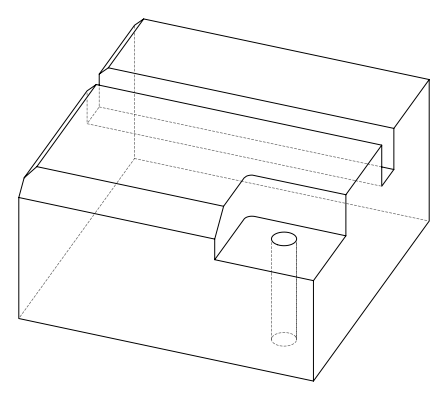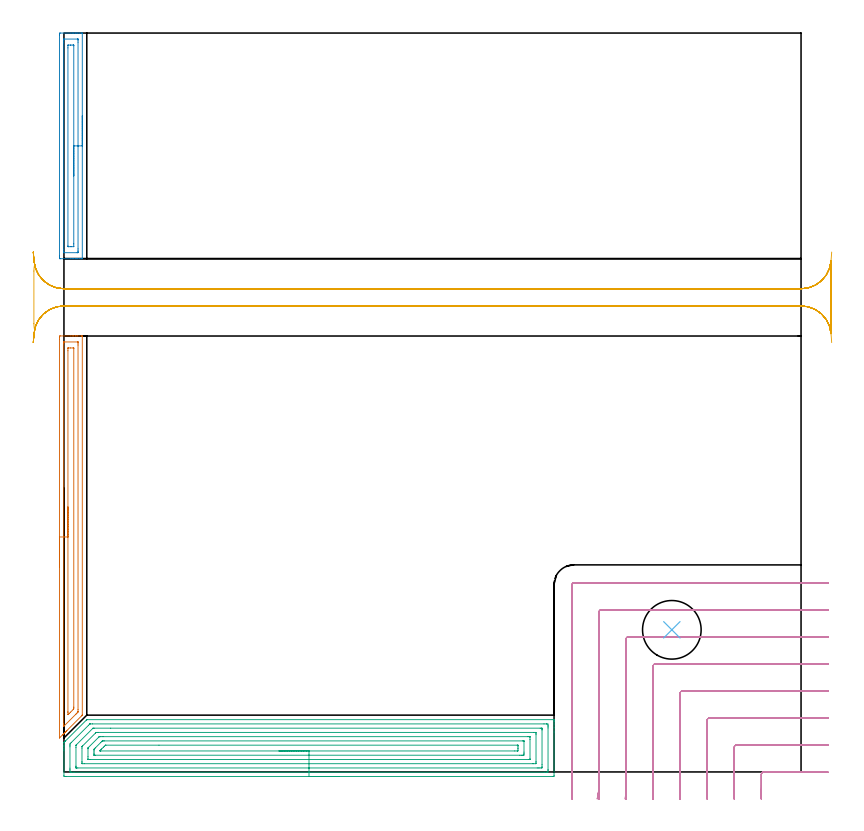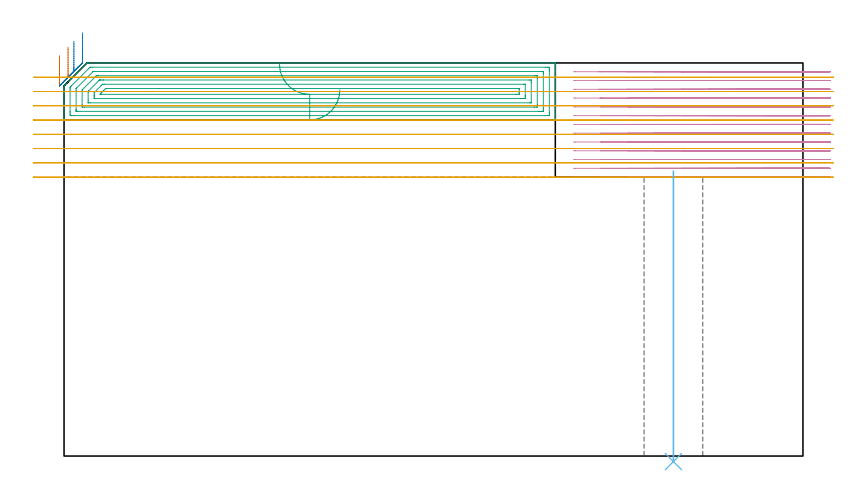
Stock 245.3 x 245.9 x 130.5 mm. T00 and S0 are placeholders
(PLAN: 6 operations, 3 tool changes, 46.6 min)
(1 AREA_MILL | FG_CHAMFER_SURFACE | UGT0205_001 | 3.34 min | 4140 mm3)
(2 AREA_MILL_1 | FG_CHAMFER_SURFACE_1 | UGT0205_001 | 2.01 min | 2308 mm3)
(3 AREA_MILL_2 | FG_CHAMFER_SURFACE_2 | UGT0205_001 | 9.37 min | 30236 mm3)
(4 MILL_CORNER_NOTCH_RECTANGULAR | CORNER_NOTCH_RECTANGULAR | NXT0201_011 | Follow Part, ap 3, ae 75% | 22.1 min | 212911 mm3)
(5 MILL_RECTANGULAR_SLOT | SLOT_RECTANGULAR | UGT0201_094 | Follow Part, ap 5, ae 75% | 9.43 min | 238709 mm3)
(6 INDEXABLE_INSERT_DRILL_THROUGH_HOLE_FROM_SOLID | STEP1HOLE | NXT0302_010 | 0.39 min | 27612 mm3)
(TOOL UGT0205_001 | Chamfer Mill 20 x 3 x 45 deg. | D20 FL50 Z2)
(TOOL NXT0201_011 | ENDMILL 12mm [2P460-1200-NA 1630] | D12 FL38 Z6)
(TOOL UGT0201_094 | End mill 20 mm | D20 FL38 Z4)
(TOOL NXT0302_010 | Index. Insert Drill 19.5mm [880-D1950L25-05] | D19.5 PA176 FL98 Z2)
(OP 1 AREA_MILL)
G17 G21 G94 G90
T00 M6
G54
G17 G0 G90 X-1.5 Y68.2 S1061 M3
G43 Z140.5 H0
Z132.9
G94 G1 Y68.238 Z132.028 F250.
Y68.352 Z131.163
Y68.541 Z130.312
Y68.803 Z129.48
Y69.137 Z128.674
Y69.54 Z127.9
Y70.008 Z127.164
Y70.54 Z126.472
Y71.129 Z125.829
Y71.772 Z125.24
Y72.464 Z124.708
Y73.2 Z124.24
Y73.974 Z123.837
Y74.78 Z123.503
Y75.612 Z123.241
Y76.464 Z123.052
Y77.328 Z122.938
Y78.2 Z122.9
Y143.955
X-1.499 Y144.525 Z122.901
X-1.497 Y144.842 Z122.902
X-1.493 Y145.09 Z122.904
X-1.186 Y145.1 Z123.21
X2.3 Z126.694
X2.918 Z127.315
X3.172 Z127.568
X3.789 Z128.186
X4.043 Z128.439
X4.551 Z128.95
X5.918 Z130.316
X6.011 Y145.096 Z130.403
X6.097 Y145.09 Z130.489
X6.1 Y144.97 Z130.5
Y18.997
X6.096 Y18.905 Z130.489
X6.058 Y18.86 Z130.454
X5.868 Y18.668 Z130.268
X0.993 Y13.791 Z125.389
X0.856 Y13.655 Z125.254
X0.696 Y13.495 Z125.094
X0.557 Y13.355 Z124.952
X0.411 Y13.21 Z124.809
X0.269 Y13.068 Z124.667
X0.121 Y12.919 Z124.516
X-0.034 Y12.765 Z124.364
X-0.158 Y12.641 Z124.24
X-0.315 Y12.483 Z124.08
X-0.479 Y12.32 Z123.919
X-1.404 Y11.395 Z122.994
X-1.492 Y11.31 Z122.906
X-1.495 Y11.337 Z122.904
X-1.5 Y11.43 Z122.9
Y78.2
X-0.086 Z124.314
Y142.51
X-0.084 Y142.745 Z124.316
X-0.08 Y143.072 Z124.32
Y143.085
X-0.061 Y143.09 Z124.339
X0. Y143.095 Z124.4
X0.093 Y143.099 Z124.493
X4.568 Z128.968
X4.655 Y143.095 Z129.055
X4.671 Y143.091 Z129.071
X4.679 Y143.086 Z129.079
X4.681 Y143.069 Z129.081
X4.684 Y142.98 Z129.084
X4.685 Y142.745 Z129.085
X4.686 Y142.088 Z129.086
X4.685 Y20.778 Z129.085
X4.684 Y20.124 Z129.084
X4.681 Y20.005 Z129.081
X4.679 Y19.951 Z129.079
X4.627 Y19.887 Z129.027
X4.336 Y19.589 Z128.736
X4.043 Y19.293 Z128.443
X3.897 Y19.146 Z128.297
X0.186 Y15.436 Z124.586
X-0.047 Y15.208 Z124.353
X-0.071 Y15.187 Z124.329
X-0.079 Y15.184 Z124.321
X-0.081 Y15.197 Z124.319
X-0.084 Y15.436 Z124.316
X-0.086 Y15.768 Z124.315
Y16.092 Z124.314
Y78.2
X1.328 Z125.728
Y140.176
X1.331 Y140.964 Z125.731
X1.333 Y141.062 Z125.733
X1.335 Y141.09 Z125.735
X1.362 Y141.093 Z125.762
X1.428 Y141.096 Z125.828
X2.167 Y141.1 Z126.567
X3.039 Z127.439
X3.172 Y141.099 Z127.572
X3.216 Y141.096 Z127.616
X3.25 Y141.091 Z127.65
X3.265 Y141.087 Z127.665
X3.266 Y141.065 Z127.666
X3.27 Y140.964 Z127.67
X3.271 Y140.862 Z127.671
Y21.566
X3.269 Y21.464 Z127.669
X3.264 Y21.26 Z127.664
X3.252 Y20.963 Z127.652
X3.172 Y20.874 Z127.572
X3.125 Y20.825 Z127.525
X3.078 Y20.778 Z127.478
X2.188 Y19.887 Z126.588
X1.803 Y19.505 Z126.203
X1.428 Y19.136 Z125.828
X1.358 Y19.069 Z125.758
X1.335 Y19.087 Z125.735
X1.333 Y19.095 Z125.733
X1.329 Y19.887 Z125.729
X1.328 Y19.989 Z125.728
Y78.2
Y79.072 Z125.766
Y79.936 Z125.88
Y80.788 Z126.069
Y81.62 Z126.331
Y82.426 Z126.665
Y83.2 Z127.068
Y83.936 Z127.537
Y84.628 Z128.068
Y85.271 Z128.657
Y85.86 Z129.301
Y86.392 Z129.993
Y86.86 Z130.728
Y87.263 Z131.502
Y87.597 Z132.308
Y87.859 Z133.14
Y88.048 Z133.992
Y88.162 Z134.857
Y88.2 Z135.728
G0 Z140.5
M5
M2
(OP 2 AREA_MILL_1)
G17 G21 G94 G90
T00 M6
G54
G17 G0 G90 X6.1 Y218.35 S1061 M3
G43 Z140.5 H0
G94 G1 Y218.312 Z139.628 F250.
Y218.198 Z138.763
Y218.009 Z137.912
Y217.747 Z137.08
Y217.413 Z136.274
Y217.01 Z135.5
Y216.542 Z134.764
Y216.01 Z134.072
Y215.421 Z133.429
Y214.778 Z132.839
Y214.086 Z132.308
Y213.35 Z131.84
Y212.576 Z131.437
Y211.77 Z131.103
Y210.938 Z130.841
Y210.087 Z130.652
Y209.222 Z130.538
Y208.35 Z130.5
Y170.937
X6.097 Y170.81 Z130.488
X6.005 Y170.802 Z130.397
X5.907 Y170.8 Z130.306
X5.251 Z129.65
X4.579 Z128.978
X4.043 Z128.439
X3.776 Z128.172
X3.172 Z127.568
X2.904 Z127.301
X2.3 Z126.694
X-1.098 Z123.299
X-1.186 Y170.801 Z123.21
X-1.493 Y170.81 Z122.904
X-1.498 Y171.064 Z122.901
X-1.5 Y171.382 Z122.9
Y171.703
Y245.318
X-1.498 Y245.636
X-1.493 Y245.89 Z122.904
X-1.186 Y245.9 Z123.21
X2.3 Z126.694
X2.904 Z127.301
X3.172 Z127.568
X3.776 Z128.172
X4.043 Z128.439
X4.579 Z128.978
X5.251 Z129.65
X5.907 Z130.306
X6.005 Y245.898 Z130.397
X6.097 Y245.89 Z130.488
X6.1 Y245.763 Z130.5
Y208.35
X4.686 Z129.086
Y174.055
X4.685 Y173.399 Z129.085
X4.683 Y173.164 Z129.083
X4.679 Y172.838 Z129.079
X4.671 Y172.81 Z129.071
X4.612 Y172.806 Z129.012
X4.518 Y172.802 Z128.918
X4.399 Y172.8 Z128.799
X0.04 Y172.801 Z124.44
X-0.054 Y172.806 Z124.346
X-0.071 Y172.809 Z124.329
X-0.079 Y172.815 Z124.321
X-0.081 Y172.834 Z124.319
X-0.084 Y172.928 Z124.316
X-0.085 Y173.164 Z124.315
X-0.086 Y173.82 Z124.314
Y242.645
X-0.085 Y243.301 Z124.315
X-0.083 Y243.536 Z124.317
X-0.079 Y243.863 Z124.321
X-0.071 Y243.89 Z124.329
X-0.012 Y243.894 Z124.388
X0.082 Y243.898 Z124.482
X0.201 Y243.9 Z124.601
X4.56 Y243.899 Z128.96
X4.654 Y243.894 Z129.054
X4.671 Y243.891 Z129.071
X4.679 Y243.885 Z129.079
X4.681 Y243.866 Z129.081
X4.684 Y243.772 Z129.084
X4.685 Y243.536 Z129.085
X4.686 Y242.88 Z129.086
Y208.35
X3.271 Z127.671
Y175.734
X3.269 Y174.945 Z127.669
X3.267 Y174.848 Z127.667
X3.265 Y174.817 Z127.665
X3.242 Y174.81 Z127.642
X3.172 Y174.808 Z127.572
X2.442 Y174.8 Z126.842
X2.3 Z126.7
X1.57 Z125.97
X1.428 Y174.802 Z125.828
X1.381 Y174.805 Z125.781
X1.346 Y174.81 Z125.746
X1.335 Y174.82 Z125.735
X1.333 Y174.844 Z125.733
X1.33 Y174.945 Z125.73
X1.329 Y175.047 Z125.729
X1.328 Y240.966 Z125.728
X1.331 Y241.755 Z125.731
X1.333 Y241.853 Z125.733
X1.335 Y241.883 Z125.735
X1.358 Y241.89 Z125.758
X1.428 Y241.893 Z125.828
X2.158 Y241.9 Z126.558
X2.3 Z126.7
X3.03 Z127.43
X3.172 Y241.898 Z127.572
X3.219 Y241.895 Z127.619
X3.254 Y241.89 Z127.654
X3.265 Y241.88 Z127.665
X3.267 Y241.856 Z127.667
X3.27 Y241.755 Z127.67
X3.271 Y241.653 Z127.671
Y208.35
Y207.478 Z127.71
Y206.614 Z127.823
Y205.762 Z128.012
Y204.93 Z128.275
Y204.124 Z128.608
Y203.35 Z129.011
Y202.614 Z129.48
Y201.922 Z130.011
Y201.279 Z130.6
Y200.69 Z131.244
Y200.159 Z131.936
Y199.69 Z132.671
Y199.287 Z133.445
Y198.953 Z134.251
Y198.691 Z135.083
Y198.502 Z135.935
Y198.388 Z136.8
Y198.35 Z137.671
G0 Z140.5
M5
M2
(OP 3 AREA_MILL_2)
G17 G21 G94 G90
T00 M6
G54
G17 G0 G90 X91.55 Y-1.5 S1061 M3
G43 Z140.5 H0
Z121.6
G94 G1 X91.512 Z120.728 F250.
X91.398 Z119.864
X91.209 Z119.012
X90.947 Z118.18
X90.613 Z117.374
X90.21 Z116.6
X89.741 Z115.864
X89.21 Z115.172
X88.621 Z114.529
X87.978 Z113.94
X87.286 Z113.408
X86.55 Z112.94
X85.776 Z112.537
X84.97 Z112.203
X84.138 Z111.941
X83.286 Z111.752
X82.422 Z111.638
X81.55 Z111.6
X0.629
X0.295 Y-1.498 Z111.601
X0.01 Y-1.492 Z111.606
X0. Y-1.205 Z111.893
Y7.061 Z120.155
Y7.588 Z120.685
Y7.95 Z121.046
Y8.477 Z121.573
Y8.839 Z121.933
X0.001 Y9.728 Z122.826
X0.004 Y9.793 Z122.891
X0.033 Y9.833 Z122.933
X0.119 Y9.919 Z123.018
X0.223 Y10.025 Z123.121
X0.331 Y10.132 Z123.231
X0.413 Y10.214 Z123.313
X0.519 Y10.321 Z123.417
X7.483 Y17.286 Z130.381
X7.537 Y17.337 Z130.433
X7.606 Y17.399 Z130.485
X7.782 Y17.4 Z130.5
X162.918
X163.044 Y17.396 Z130.49
X163.099 Y17.355 Z130.446
X163.1 Y17.354 Z130.445
Y16.945 Z130.044
Y16.677 Z129.776
Y15.952 Z129.047
Y14.701 Z127.798
Y13.285 Z126.38
X163.099 Y-1.206 Z111.892
X163.09 Y-1.492 Z111.606
X162.804 Y-1.499 Z111.599
X81.55 Y-1.5 Z111.6
Y-0.086 Z113.014
X3.346
X2.45 Y-0.084 Z113.016
X2.418 Y-0.083 Z113.017
X2.01 Y-0.052 Z113.048
X2.003 Y0.36 Z113.46
X2.001 Y0.837 Z113.937
X2. Y1.252 Z114.352
Y8.365 Z121.465
X2.004 Y8.839 Z121.939
X2.009 Y9.245 Z122.345
X2.022 Y9.361 Z122.461
X2.391 Y9.741 Z122.841
X8.194 Y15.543 Z128.643
X8.607 Y15.952 Z129.052
X8.635 Y15.973 Z129.073
X8.649 Y15.98 Z129.08
X8.677 Y15.981 Z129.081
X9.537 Y15.986 Z129.086
X159.754
X160.65 Y15.984 Z129.084
X160.682 Y15.983 Z129.083
X161.09 Y15.952 Z129.052
X161.097 Y15.476 Z128.576
X161.099 Y15.063 Z128.163
X161.1 Y14.648 Z127.748
X161.099 Y0.837 Z113.937
X161.098 Y0.424 Z113.524
X161.09 Y-0.052 Z113.048
X160.713 Y-0.083 Z113.017
X160.682 Y-0.084 Z113.016
X159.822 Y-0.086 Z113.014
X81.55
Y1.328 Z114.428
X4.606 Y1.329 Z114.429
X4.206 Y1.33 Z114.43
X4.073 Y1.333 Z114.433
X4.027 Y1.335 Z114.435
X4.01 Y1.34 Z114.44
X4.007 Y1.385 Z114.485
X4.003 Y1.521 Z114.621
X4.001 Y1.726 Z114.826
X4. Y1.931 Z115.031
X4.001 Y8.154 Z121.254
X4.009 Y8.839 Z121.939
X4.01 Y8.889 Z121.989
X4.036 Y8.925 Z122.025
X4.075 Y8.969 Z122.069
X4.206 Y9.106 Z122.206
X9.571 Y14.47 Z127.57
X9.642 Y14.535 Z127.635
X9.67 Y14.559 Z127.659
X9.696 Y14.565 Z127.665
X9.818 Y14.568 Z127.668
X10.066 Y14.571 Z127.671
X15.554 Y14.572 Z127.672
X158.494 Y14.571 Z127.671
X158.894 Y14.57 Z127.67
X159.027 Y14.567 Z127.667
X159.073 Y14.565 Z127.665
X159.09 Y14.56 Z127.66
X159.093 Y14.515 Z127.615
X159.097 Y14.378 Z127.478
X159.099 Y14.174 Z127.274
X159.1 Y13.969 Z127.069
Y2.411 Z115.511
X159.098 Y1.726 Z114.826
X159.095 Y1.526 Z114.626
X159.084 Y1.336 Z114.436
X158.894 Y1.333 Z114.433
X158.399 Y1.33 Z114.43
X158. Y1.329 Z114.429
X157.506 Y1.328 Z114.428
X81.55
Y2.743 Z115.843
X6.76
X6.092 Y2.748 Z115.848
X6.019 Y2.749 Z115.849
X6.01 Y2.842 Z115.942
X6.005 Y3.061 Z116.161
X6. Y3.499 Z116.599
Y7.944 Z121.044
X6.008 Y8.391 Z121.491
X6.01 Y8.445 Z121.545
X6.038 Y8.48 Z121.58
X6.095 Y8.543 Z121.643
X6.192 Y8.643 Z121.743
X10.465 Y12.915 Z126.015
X10.654 Y13.097 Z126.197
X10.702 Y13.142 Z126.242
X10.785 Y13.15 Z126.25
X10.976 Y13.154 Z126.254
X11.359 Y13.157 Z126.257
X11.487
X156.34
X157.008 Y13.152 Z126.252
X157.081 Y13.151 Z126.251
X157.09 Y13.058 Z126.158
X157.095 Y12.839 Z125.939
X157.1 Y12.401 Z125.501
Y3.51 Z116.61
X157.095 Y3.063 Z116.163
X157.09 Y2.842 Z115.942
X157.078 Y2.749 Z115.849
X156.973 Y2.747 Z115.847
X156.212 Y2.743 Z115.843
X156.083
X81.55
Y4.157 Z117.257
X8.677
X8.017 Y4.16 Z117.26
X8.014 Y4.162 Z117.262
X8.005 Y4.172 Z117.272
X8.002 Y4.394 Z117.494
X8. Y5.066 Z118.166
X8.002 Y7.732 Z120.832
X8.008 Y7.95 Z121.05
X8.01 Y7.99 Z121.09
X8.037 Y8.027 Z121.127
X8.097 Y8.093 Z121.193
X8.191 Y8.191 Z121.291
X11.505 Y11.506 Z124.606
X11.656 Y11.654 Z124.754
X11.713 Y11.707 Z124.807
X11.737 Y11.727 Z124.827
X11.779 Y11.736 Z124.836
X12.018 Y11.74 Z124.84
X12.253 Y11.742 Z124.842
X12.909 Y11.743 Z124.843
X13.147
X154.423
X155.083 Y11.74 Z124.84
X155.086 Y11.738 Z124.838
X155.095 Y11.727 Z124.827
X155.098 Y11.506 Z124.606
X155.1 Y10.834 Z123.934
X155.099 Y4.394 Z117.494
X155.097 Y4.225 Z117.325
X155.094 Y4.184 Z117.284
X155.091 Y4.168 Z117.268
X155.057 Y4.164 Z117.264
X154.899 Y4.16 Z117.26
X154.661 Y4.158 Z117.258
X81.55 Y4.157 Z117.257
Y5.571 Z118.671
X10.465
X10.174 Y5.572 Z118.672
X10.072 Y5.575 Z118.675
X10.022 Y5.578 Z118.678
X10.009 Y5.582 Z118.682
X10.008 Y5.595 Z118.695
X10.002 Y5.743 Z118.843
X10. Y6.172 Z119.272
Y6.634 Z119.734
X10.003 Y7.061 Z120.161
X10.008 Y7.515 Z120.615
X10.022 Y7.563 Z120.663
X10.05 Y7.594 Z120.694
X10.125 Y7.674 Z120.774
X10.397 Y7.95 Z121.05
X12.253 Y9.806 Z122.906
X12.662 Y10.211 Z123.311
X12.734 Y10.279 Z123.379
X12.777 Y10.318 Z123.418
X12.846 Y10.322 Z123.422
X13.147 Y10.326 Z123.426
X13.438 Y10.328 Z123.428
X152.635 Y10.329 Z123.429
X152.926 Y10.328 Z123.428
X153.028 Y10.325 Z123.425
X153.078 Y10.322 Z123.422
X153.091 Y10.318 Z123.418
X153.092 Y10.305 Z123.405
X153.098 Y10.157 Z123.257
X153.1 Y6.599 Z119.699
X153.097 Y6.172 Z119.272
X153.091 Y5.719 Z118.819
X153.079 Y5.578 Z118.678
X152.937 Y5.576 Z118.676
X152.635 Y5.573 Z118.673
X152.345 Y5.571 Z118.671
X151.741
X81.55
Y6.985 Z120.085
X12.253 Y6.986 Z120.086
X12.177 Y6.987 Z120.087
X12.027 Y6.992 Z120.092
X12.009 Y6.996 Z120.096
X12.006 Y7.004 Z120.104
X12.005 Y7.025 Z120.125
X12.01 Y7.061 Z120.161
X12.026 Y7.117 Z120.217
X12.06 Y7.157 Z120.257
X12.107 Y7.207 Z120.307
X12.253 Y7.356 Z120.456
X12.551 Y7.654 Z120.754
X13.147 Y8.25 Z121.35
X13.444 Y8.545 Z121.645
X13.744 Y8.839 Z121.939
X13.803 Y8.894 Z121.994
X13.842 Y8.908 Z122.008
X13.89 Y8.911 Z122.011
X13.966 Y8.914 Z122.014
X31.625 Y8.915 Z122.015
X150.847 Y8.914 Z122.014
X150.923 Y8.913 Z122.013
X151.073 Y8.908 Z122.008
X151.092 Y8.904 Z122.004
X151.094 Y8.896 Z121.996
X151.098 Y8.875 Z121.975
X151.099 Y8.839 Z121.939
X151.1 Y8.587 Z121.687
Y7.95 Z121.05
X151.099 Y7.699 Z120.799
X151.092 Y7.061 Z120.161
X151.09 Y7.004 Z120.104
X150.997 Y6.992 Z120.092
X150.92 Y6.988 Z120.088
X150.847 Y6.987 Z120.087
X150.029 Y6.985 Z120.085
X81.55
X80.678 Z120.123
X79.813 Z120.237
X78.962 Z120.426
X78.13 Z120.688
X77.324 Z121.022
X76.55 Z121.425
X75.814 Z121.894
X75.122 Z122.425
X74.479 Z123.014
X73.89 Z123.657
X73.358 Z124.35
X72.89 Z125.085
X72.487 Z125.859
X72.153 Z126.665
X71.891 Z127.497
X71.702 Z128.349
X71.588 Z129.214
X71.55 Z130.085
G0 Z140.5
M5
M2
(OP 4 MILL_CORNER_NOTCH_RECTANGULAR)
G17 G21 G94 G90
T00 M6
G54
G17 G0 G90 X254.299 Y-0.1 S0 M3
G43 Z140.5 H1
Z127.585
G94 G1 X251.299 F250.
X232.695 F500.
G3 X232.1 Y-0.695 R0.6
G1 Y-4.473
G2 X232.081 Y-6. R63.
G1 X232.009 Y-8.999 F250.
G0 Z140.5
X254.3 Y8.9
Z127.585
G1 X251.3
X223.696 F500.
G3 X223.1 Y8.304 R0.6
G1 Y-4.473
G2 X223.078 Y-6. R54.
G1 X222.994 Y-8.999 F250.
G0 Z140.5
X254.3 Y17.9
Z127.585
G1 X251.3
X214.696 F500.
G3 X214.1 Y17.304 R0.6
G1 Y-4.473
G2 X214.074 Y-6. R45.
G1 X213.972 Y-8.998 F250.
G0 Z140.5
X254.3 Y26.9
Z127.585
G1 X251.3
X205.696 F500.
G3 X205.1 Y26.304 R0.6
G1 Y-4.473
G2 X205.068 Y-6. R36.
G1 X204.94 Y-8.997 F250.
G0 Z140.5
X254.3 Y35.9
Z127.585
G1 X251.3
X196.697 F500.
G3 X196.1 Y35.303 R0.6
G1 Y-4.473
G2 X196.057 Y-6. R27.
G1 X195.887 Y-8.995 F250.
G0 Z140.5
X254.3 Y44.9
Z127.585
G1 X251.3
X187.697 F500.
G3 X187.1 Y44.303 R0.6
G1 Y-4.473
G2 X187.035 Y-6. R18.
G1 X186.781 Y-8.989 F250.
G0 Z140.5
X254.3 Y53.9
Z127.585
G1 X251.3
X178.697 F500.
G3 X178.1 Y53.303 R0.6
G1 Y-4.473
G2 X177.97 Y-6. R9.
G1 X177.461 Y-8.957 F250.
G0 Z140.5
X254.3 Y62.9
Z127.585
G1 X251.3
X169.697 F500.
G3 X169.1 Y62.303 R0.6
G1 Y-4.473
Y-7.473 F250.
G0 Z140.5
X254.299 Y-0.1
Z124.669
G1 X251.299
X232.695 F500.
G3 X232.1 Y-0.695 R0.6
G1 Y-4.473
G2 X232.081 Y-6. R63.
G1 X232.009 Y-8.999 F250.
G0 Z140.5
X254.3 Y8.9
Z124.669
G1 X251.3
X223.696 F500.
G3 X223.1 Y8.304 R0.6
G1 Y-4.473
G2 X223.078 Y-6. R54.
G1 X222.994 Y-8.999 F250.
G0 Z140.5
X254.3 Y17.9
Z124.669
G1 X251.3
X214.696 F500.
G3 X214.1 Y17.304 R0.6
G1 Y-4.473
G2 X214.074 Y-6. R45.
G1 X213.972 Y-8.998 F250.
G0 Z140.5
X254.3 Y26.9
Z124.669
G1 X251.3
X205.696 F500.
G3 X205.1 Y26.304 R0.6
G1 Y-4.473
G2 X205.068 Y-6. R36.
G1 X204.94 Y-8.997 F250.
G0 Z140.5
X254.3 Y35.9
Z124.669
G1 X251.3
X196.697 F500.
G3 X196.1 Y35.303 R0.6
G1 Y-4.473
G2 X196.057 Y-6. R27.
G1 X195.887 Y-8.995 F250.
G0 Z140.5
X254.3 Y44.9
Z124.669
G1 X251.3
X187.697 F500.
G3 X187.1 Y44.303 R0.6
G1 Y-4.473
G2 X187.035 Y-6. R18.
G1 X186.781 Y-8.989 F250.
G0 Z140.5
X254.3 Y53.9
Z124.669
G1 X251.3
X178.697 F500.
G3 X178.1 Y53.303 R0.6
G1 Y-4.473
G2 X177.97 Y-6. R9.
G1 X177.461 Y-8.957 F250.
G0 Z140.5
X254.3 Y62.9
Z124.669
G1 X251.3
X169.697 F500.
G3 X169.1 Y62.303 R0.6
G1 Y-4.473
Y-7.473 F250.
G0 Z140.5
X254.299 Y-0.1
Z121.754
G1 X251.299
X232.695 F500.
G3 X232.1 Y-0.695 R0.6
G1 Y-4.473
G2 X232.081 Y-6. R63.
G1 X232.009 Y-8.999 F250.
G0 Z140.5
X254.3 Y8.9
Z121.754
G1 X251.3
X223.696 F500.
G3 X223.1 Y8.304 R0.6
G1 Y-4.473
G2 X223.078 Y-6. R54.
G1 X222.994 Y-8.999 F250.
G0 Z140.5
X254.3 Y17.9
Z121.754
G1 X251.3
X214.696 F500.
G3 X214.1 Y17.304 R0.6
G1 Y-4.473
G2 X214.074 Y-6. R45.
G1 X213.972 Y-8.998 F250.
G0 Z140.5
X254.3 Y26.9
Z121.754
G1 X251.3
X205.696 F500.
G3 X205.1 Y26.304 R0.6
G1 Y-4.473
G2 X205.068 Y-6. R36.
G1 X204.94 Y-8.997 F250.
G0 Z140.5
X254.3 Y35.9
Z121.754
G1 X251.3
X196.697 F500.
G3 X196.1 Y35.303 R0.6
G1 Y-4.473
G2 X196.057 Y-6. R27.
G1 X195.887 Y-8.995 F250.
G0 Z140.5
X254.3 Y44.9
Z121.754
G1 X251.3
X187.697 F500.
G3 X187.1 Y44.303 R0.6
G1 Y-4.473
G2 X187.035 Y-6. R18.
G1 X186.781 Y-8.989 F250.
G0 Z140.5
X254.3 Y53.9
Z121.754
G1 X251.3
X178.697 F500.
G3 X178.1 Y53.303 R0.6
G1 Y-4.473
G2 X177.97 Y-6. R9.
G1 X177.461 Y-8.957 F250.
G0 Z140.5
X254.3 Y62.9
Z121.754
G1 X251.3
X169.697 F500.
G3 X169.1 Y62.303 R0.6
G1 Y-4.473
Y-7.473 F250.
G0 Z140.5
X254.299 Y-0.1
Z118.838
G1 X251.299
X232.695 F500.
G3 X232.1 Y-0.695 R0.6
G1 Y-5.41
G2 X232.097 Y-6. R63.
G1 X232.069 Y-9. F250.
G0 Z140.5
X254.3 Y8.9
Z118.838
G1 X251.3
X223.696 F500.
G3 X223.1 Y8.304 R0.6
G1 Y-5.41
G2 X223.097 Y-6. R54.
G1 X223.064 Y-9. F250.
G0 Z140.5
X254.3 Y17.9
Z118.838
G1 X251.3
X214.696 F500.
G3 X214.1 Y17.304 R0.6
G1 Y-5.41
G2 X214.096 Y-6. R45.
G1 X214.057 Y-9. F250.
G0 Z140.5
X254.3 Y26.9
Z118.838
G1 X251.3
X205.696 F500.
G3 X205.1 Y26.304 R0.6
G1 Y-5.41
G2 X205.095 Y-6. R36.
G1 X205.046 Y-9. F250.
G0 Z140.5
X254.3 Y35.9
Z118.838
G1 X251.3
X196.697 F500.
G3 X196.1 Y35.303 R0.6
G1 Y-5.41
G2 X196.094 Y-6. R27.
G1 X196.028 Y-8.999 F250.
G0 Z140.5
X254.3 Y44.9
Z118.838
G1 X251.3
X187.697 F500.
G3 X187.1 Y44.303 R0.6
G1 Y-5.41
G2 X187.09 Y-6. R18.
G1 X186.992 Y-8.998 F250.
G0 Z140.5
X254.3 Y53.9
Z118.838
G1 X251.3
X178.697 F500.
G3 X178.1 Y53.303 R0.6
G1 Y-5.41
G2 X178.081 Y-6. R9.
G1 X177.884 Y-8.994 F250.
G0 Z140.5
X254.3 Y62.9
Z118.838
G1 X251.3
X169.697 F500.
G3 X169.1 Y62.303 R0.6
G1 Y-5.41
Y-8.41 F250.
G0 Z140.5
X254.299 Y-0.1
Z115.923
G1 X251.299
X232.695 F500.
G3 X232.1 Y-0.695 R0.6
G1 Y-6.
Y-9. F250.
G0 Z140.5
X254.3 Y8.9
Z115.923
G1 X251.3
X223.696 F500.
G3 X223.1 Y8.304 R0.6
G1 Y-6.
Y-9. F250.
G0 Z140.5
X254.3 Y17.9
Z115.923
G1 X251.3
X214.696 F500.
G3 X214.1 Y17.304 R0.6
G1 Y-6.
Y-9. F250.
G0 Z140.5
X254.3 Y26.9
Z115.923
G1 X251.3
X205.696 F500.
G3 X205.1 Y26.304 R0.6
G1 Y-6.
Y-9. F250.
G0 Z140.5
X254.3 Y35.9
Z115.923
G1 X251.3
X196.697 F500.
G3 X196.1 Y35.303 R0.6
G1 Y-6.
Y-9. F250.
G0 Z140.5
X254.3 Y44.9
Z115.923
G1 X251.3
X187.697 F500.
G3 X187.1 Y44.303 R0.6
G1 Y-6.
Y-9. F250.
G0 Z140.5
X254.3 Y53.9
Z115.923
G1 X251.3
X178.697 F500.
G3 X178.1 Y53.303 R0.6
G1 Y-6.
Y-9. F250.
G0 Z140.5
X254.3 Y62.9
Z115.923
G1 X251.3
X169.697 F500.
G3 X169.1 Y62.303 R0.6
G1 Y-6.
Y-9. F250.
G0 Z140.5
X254.299 Y-0.1
Z113.008
G1 X251.299
X232.695 F500.
G3 X232.1 Y-0.695 R0.6
G1 Y-6.
Y-9. F250.
G0 Z140.5
X254.3 Y8.9
Z113.008
G1 X251.3
X223.696 F500.
G3 X223.1 Y8.304 R0.6
G1 Y-6.
Y-9. F250.
G0 Z140.5
X254.3 Y17.9
Z113.008
G1 X251.3
X214.696 F500.
G3 X214.1 Y17.304 R0.6
G1 Y-6.
Y-9. F250.
G0 Z140.5
X254.3 Y26.9
Z113.008
G1 X251.3
X205.696 F500.
G3 X205.1 Y26.304 R0.6
G1 Y-6.
Y-9. F250.
G0 Z140.5
X254.3 Y35.9
Z113.008
G1 X251.3
X196.697 F500.
G3 X196.1 Y35.303 R0.6
G1 Y-6.
Y-9. F250.
G0 Z140.5
X254.3 Y44.9
Z113.008
G1 X251.3
X187.697 F500.
G3 X187.1 Y44.303 R0.6
G1 Y-6.
Y-9. F250.
G0 Z140.5
X254.3 Y53.9
Z113.008
G1 X251.3
X178.697 F500.
G3 X178.1 Y53.303 R0.6
G1 Y-6.
Y-9. F250.
G0 Z140.5
X254.3 Y62.9
Z113.008
G1 X251.3
X169.697 F500.
G3 X169.1 Y62.303 R0.6
G1 Y-6.
Y-9. F250.
G0 Z140.5
X254.299 Y-0.1
Z110.092
G1 X251.299
X232.695 F500.
G3 X232.1 Y-0.695 R0.6
G1 Y-6.
Y-9. F250.
G0 Z140.5
X254.3 Y8.9
Z110.092
G1 X251.3
X223.696 F500.
G3 X223.1 Y8.304 R0.6
G1 Y-6.
Y-9. F250.
G0 Z140.5
X254.3 Y17.9
Z110.092
G1 X251.3
X214.696 F500.
G3 X214.1 Y17.304 R0.6
G1 Y-6.
Y-9. F250.
G0 Z140.5
X254.3 Y26.9
Z110.092
G1 X251.3
X205.696 F500.
G3 X205.1 Y26.304 R0.6
G1 Y-6.
Y-9. F250.
G0 Z140.5
X254.3 Y35.9
Z110.092
G1 X251.3
X196.697 F500.
G3 X196.1 Y35.303 R0.6
G1 Y-6.
Y-9. F250.
G0 Z140.5
X254.3 Y44.9
Z110.092
G1 X251.3
X187.697 F500.
G3 X187.1 Y44.303 R0.6
G1 Y-6.
Y-9. F250.
G0 Z140.5
X254.3 Y53.9
Z110.092
G1 X251.3
X178.697 F500.
G3 X178.1 Y53.303 R0.6
G1 Y-6.
Y-9. F250.
G0 Z140.5
X254.3 Y62.9
Z110.092
G1 X251.3
X169.697 F500.
G3 X169.1 Y62.303 R0.6
G1 Y-6.
Y-9. F250.
G0 Z140.5
X254.299 Y-0.1
Z107.177
G1 X251.299
X232.695 F500.
G3 X232.1 Y-0.695 R0.6
G1 Y-6.
Y-9. F250.
G0 Z140.5
X254.3 Y8.9
Z107.177
G1 X251.3
X223.696 F500.
G3 X223.1 Y8.304 R0.6
G1 Y-6.
Y-9. F250.
G0 Z140.5
X254.3 Y17.9
Z107.177
G1 X251.3
X214.696 F500.
G3 X214.1 Y17.304 R0.6
G1 Y-6.
Y-9. F250.
G0 Z140.5
X254.3 Y26.9
Z107.177
G1 X251.3
X205.696 F500.
G3 X205.1 Y26.304 R0.6
G1 Y-6.
Y-9. F250.
G0 Z140.5
X254.3 Y35.9
Z107.177
G1 X251.3
X196.697 F500.
G3 X196.1 Y35.303 R0.6
G1 Y-6.
Y-9. F250.
G0 Z140.5
X254.3 Y44.9
Z107.177
G1 X251.3
X187.697 F500.
G3 X187.1 Y44.303 R0.6
G1 Y-6.
Y-9. F250.
G0 Z140.5
X254.3 Y53.9
Z107.177
G1 X251.3
X178.697 F500.
G3 X178.1 Y53.303 R0.6
G1 Y-6.
Y-9. F250.
G0 Z140.5
X254.3 Y62.9
Z107.177
G1 X251.3
X169.697 F500.
G3 X169.1 Y62.303 R0.6
G1 Y-6.
Y-9. F250.
G0 Z140.5
X254.299 Y-0.1
Z104.262
G1 X251.299
X232.695 F500.
G3 X232.1 Y-0.695 R0.6
G1 Y-6.
Y-9. F250.
G0 Z140.5
X254.3 Y8.9
Z104.262
G1 X251.3
X223.696 F500.
G3 X223.1 Y8.304 R0.6
G1 Y-6.
Y-9. F250.
G0 Z140.5
X254.3 Y17.9
Z104.262
G1 X251.3
X214.696 F500.
G3 X214.1 Y17.304 R0.6
G1 Y-6.
Y-9. F250.
G0 Z140.5
X254.3 Y26.9
Z104.262
G1 X251.3
X205.696 F500.
G3 X205.1 Y26.304 R0.6
G1 Y-6.
Y-9. F250.
G0 Z140.5
X254.3 Y35.9
Z104.262
G1 X251.3
X196.697 F500.
G3 X196.1 Y35.303 R0.6
G1 Y-6.
Y-9. F250.
G0 Z140.5
X254.3 Y44.9
Z104.262
G1 X251.3
X187.697 F500.
G3 X187.1 Y44.303 R0.6
G1 Y-6.
Y-9. F250.
G0 Z140.5
X254.3 Y53.9
Z104.262
G1 X251.3
X178.697 F500.
G3 X178.1 Y53.303 R0.6
G1 Y-6.
Y-9. F250.
G0 Z140.5
X254.3 Y62.9
Z104.262
G1 X251.3
X169.697 F500.
G3 X169.1 Y62.303 R0.6
G1 Y-6.
Y-9. F250.
G0 Z140.5
X254.299 Y-0.1
Z101.346
G1 X251.299
X232.695 F500.
G3 X232.1 Y-0.695 R0.6
G1 Y-6.
Y-9. F250.
G0 Z140.5
X254.3 Y8.9
Z101.346
G1 X251.3
X223.696 F500.
G3 X223.1 Y8.304 R0.6
G1 Y-6.
Y-9. F250.
G0 Z140.5
X254.3 Y17.9
Z101.346
G1 X251.3
X214.696 F500.
G3 X214.1 Y17.304 R0.6
G1 Y-6.
Y-9. F250.
G0 Z140.5
X254.3 Y26.9
Z101.346
G1 X251.3
X205.696 F500.
G3 X205.1 Y26.304 R0.6
G1 Y-6.
Y-9. F250.
G0 Z140.5
X254.3 Y35.9
Z101.346
G1 X251.3
X196.697 F500.
G3 X196.1 Y35.303 R0.6
G1 Y-6.
Y-9. F250.
G0 Z140.5
X254.3 Y44.9
Z101.346
G1 X251.3
X187.697 F500.
G3 X187.1 Y44.303 R0.6
G1 Y-6.
Y-9. F250.
G0 Z140.5
X254.3 Y53.9
Z101.346
G1 X251.3
X178.697 F500.
G3 X178.1 Y53.303 R0.6
G1 Y-6.
Y-9. F250.
G0 Z140.5
X254.3 Y62.9
Z101.346
G1 X251.3
X169.697 F500.
G3 X169.1 Y62.303 R0.6
G1 Y-6.
Y-9. F250.
G0 Z140.5
X254.299 Y-0.1
Z98.431
G1 X251.299
X232.695 F500.
G3 X232.1 Y-0.695 R0.6
G1 Y-6.
Y-9. F250.
G0 Z140.5
X254.3 Y8.9
Z98.431
G1 X251.3
X223.696 F500.
G3 X223.1 Y8.304 R0.6
G1 Y-6.
Y-9. F250.
G0 Z140.5
X254.3 Y17.9
Z98.431
G1 X251.3
X214.696 F500.
G3 X214.1 Y17.304 R0.6
G1 Y-6.
Y-9. F250.
G0 Z140.5
X254.3 Y26.9
Z98.431
G1 X251.3
X205.696 F500.
G3 X205.1 Y26.304 R0.6
G1 Y-6.
Y-9. F250.
G0 Z140.5
X254.3 Y35.9
Z98.431
G1 X251.3
X196.697 F500.
G3 X196.1 Y35.303 R0.6
G1 Y-6.
Y-9. F250.
G0 Z140.5
X254.3 Y44.9
Z98.431
G1 X251.3
X187.697 F500.
G3 X187.1 Y44.303 R0.6
G1 Y-6.
Y-9. F250.
G0 Z140.5
X254.3 Y53.9
Z98.431
G1 X251.3
X178.697 F500.
G3 X178.1 Y53.303 R0.6
G1 Y-6.
Y-9. F250.
G0 Z140.5
X254.3 Y62.9
Z98.431
G1 X251.3
X169.697 F500.
G3 X169.1 Y62.303 R0.6
G1 Y-6.
Y-9. F250.
G0 Z140.5
X254.299 Y-0.1
Z95.515
G1 X251.299
X232.695 F500.
G3 X232.1 Y-0.695 R0.6
G1 Y-6.
Y-9. F250.
G0 Z140.5
X254.3 Y8.9
Z95.515
G1 X251.3
X223.696 F500.
G3 X223.1 Y8.304 R0.6
G1 Y-6.
Y-9. F250.
G0 Z140.5
X254.3 Y17.9
Z95.515
G1 X251.3
X214.696 F500.
G3 X214.1 Y17.304 R0.6
G1 Y-6.
Y-9. F250.
G0 Z140.5
X254.3 Y26.9
Z95.515
G1 X251.3
X205.696 F500.
G3 X205.1 Y26.304 R0.6
G1 Y-6.
Y-9. F250.
G0 Z140.5
X254.3 Y35.9
Z95.515
G1 X251.3
X196.697 F500.
G3 X196.1 Y35.303 R0.6
G1 Y-6.
Y-9. F250.
G0 Z140.5
X254.3 Y44.9
Z95.515
G1 X251.3
X187.697 F500.
G3 X187.1 Y44.303 R0.6
G1 Y-6.
Y-9. F250.
G0 Z140.5
X254.3 Y53.9
Z95.515
G1 X251.3
X178.697 F500.
G3 X178.1 Y53.303 R0.6
G1 Y-6.
Y-9. F250.
G0 Z140.5
X254.3 Y62.9
Z95.515
G1 X251.3
X169.697 F500.
G3 X169.1 Y62.303 R0.6
G1 Y-6.
Y-9. F250.
G0 Z140.5
X254.299 Y-0.1
Z92.6
G1 X251.299
X232.695 F500.
G3 X232.1 Y-0.695 R0.6
G1 Y-6.
Y-9. F250.
G0 Z140.5
X254.3 Y8.9
Z92.6
G1 X251.3
X223.696 F500.
G3 X223.1 Y8.304 R0.6
G1 Y-6.
Y-9. F250.
G0 Z140.5
X254.3 Y17.9
Z92.6
G1 X251.3
X214.696 F500.
G3 X214.1 Y17.304 R0.6
G1 Y-6.
Y-9. F250.
G0 Z140.5
X254.3 Y26.9
Z92.6
G1 X251.3
X205.696 F500.
G3 X205.1 Y26.304 R0.6
G1 Y-6.
Y-9. F250.
G0 Z140.5
X254.3 Y35.9
Z92.6
G1 X251.3
X196.697 F500.
G3 X196.1 Y35.303 R0.6
G1 Y-6.
Y-9. F250.
G0 Z140.5
X254.3 Y44.9
Z92.6
G1 X251.3
X187.697 F500.
G3 X187.1 Y44.303 R0.6
G1 Y-6.
Y-9. F250.
G0 Z140.5
X254.3 Y53.9
Z92.6
G1 X251.3
X178.697 F500.
G3 X178.1 Y53.303 R0.6
G1 Y-6.
Y-9. F250.
G0 Z140.5
X254.3 Y62.9
Z92.6
G1 X251.3
X169.697 F500.
G3 X169.1 Y62.303 R0.6
G1 Y-6.
Y-9. F250.
G0 Z140.5
M5
M2
(OP 5 MILL_RECTANGULAR_SLOT)
G17 G21 G94 G90
T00 M6
G54
G17 G0 G90 X255.502 Y173.017 S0 M3
G43 Z140.5 H0
Z125.762
G94 G1 X255.27 Y170.026 F250.
G2 X245.3 Y160.8 R10. F500.
G1 X0.
G2 X-9.772 Y168.675 R10.
G1 X-9.801 Y168.681
G3 X-10. Y166.697 R10.
G1 Y149.186
G3 X-9.803 Y147.21 R10.
G1 X-9.774 Y147.216
G2 X0. Y155.1 R10.
G1 X245.3
G2 X255.27 Y145.874 R10.
G1 X255.502 Y142.883 F250.
G0 Z140.5
X-10.202
Z121.025
G1 X-9.97 Y145.874
G2 X0. Y155.1 R10. F500.
G1 X245.3
G2 X255.27 Y145.874 R10.
G1 X255.3
Y170.026
X255.27
G2 X245.3 Y160.8 R10.
G1 X0.
G2 X-9.97 Y170.026 R10.
G1 X-10.202 Y173.017 F250.
G0 Y142.883 Z116.287
G1 X-9.97 Y145.874
G2 X0. Y155.1 R10. F500.
G1 X245.3
G2 X255.27 Y145.874 R10.
G1 X255.3
Y170.026
X255.27
G2 X245.3 Y160.8 R10.
G1 X0.
G2 X-9.97 Y170.026 R10.
G1 X-10.202 Y173.017 F250.
G0 Y142.883 Z111.55
G1 X-9.97 Y145.874
G2 X0. Y155.1 R10. F500.
G1 X245.3
G2 X255.27 Y145.874 R10.
G1 X255.3
Y170.026
X255.27
G2 X245.3 Y160.8 R10.
G1 X0.
G2 X-9.97 Y170.026 R10.
G1 X-10.202 Y173.017 F250.
G0 Y142.883 Z106.812
G1 X-9.97 Y145.874
G2 X0. Y155.1 R10. F500.
G1 X245.3
G2 X255.27 Y145.874 R10.
G1 X255.3
Y170.026
X255.27
G2 X245.3 Y160.8 R10.
G1 X0.
G2 X-9.97 Y170.026 R10.
G1 X-10.202 Y173.017 F250.
G0 Y142.883 Z102.075
G1 X-9.97 Y145.874
G2 X0. Y155.1 R10. F500.
G1 X245.3
G2 X255.27 Y145.874 R10.
G1 X255.3
Y170.026
X255.27
G2 X245.3 Y160.8 R10.
G1 X0.
G2 X-9.97 Y170.026 R10.
G1 X-10.202 Y173.017 F250.
G0 Y142.883 Z97.337
G1 X-9.97 Y145.874
G2 X0. Y155.1 R10. F500.
G1 X245.3
G2 X255.27 Y145.874 R10.
G1 X255.3
Y170.026
X255.27
G2 X245.3 Y160.8 R10.
G1 X0.
G2 X-9.97 Y170.026 R10.
G1 X-10.202 Y173.017 F250.
G0 Y142.883 Z92.6
G1 X-9.97 Y145.874
G2 X0. Y155.1 R10. F500.
G1 X245.3
G2 X255.27 Y145.874 R10.
G1 X255.3
Y170.026
X255.27
G2 X245.3 Y160.8 R10.
G1 X0.
G2 X-9.97 Y170.026 R10.
G1 X-10.202 Y173.017 F250.
G0 Z140.5
M5
M2
(OP 6 INDEXABLE_INSERT_DRILL_THROUGH_HOLE_FROM_SOLID)
G17 G21 G94 G90
T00 M6
G54
G17 G0 G90 X202.3 Y47.3 S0 M3
G43 Z140.5 H1
G94 G81 G98 Z-1.84 F250. R94.6
G80
M5
M2
